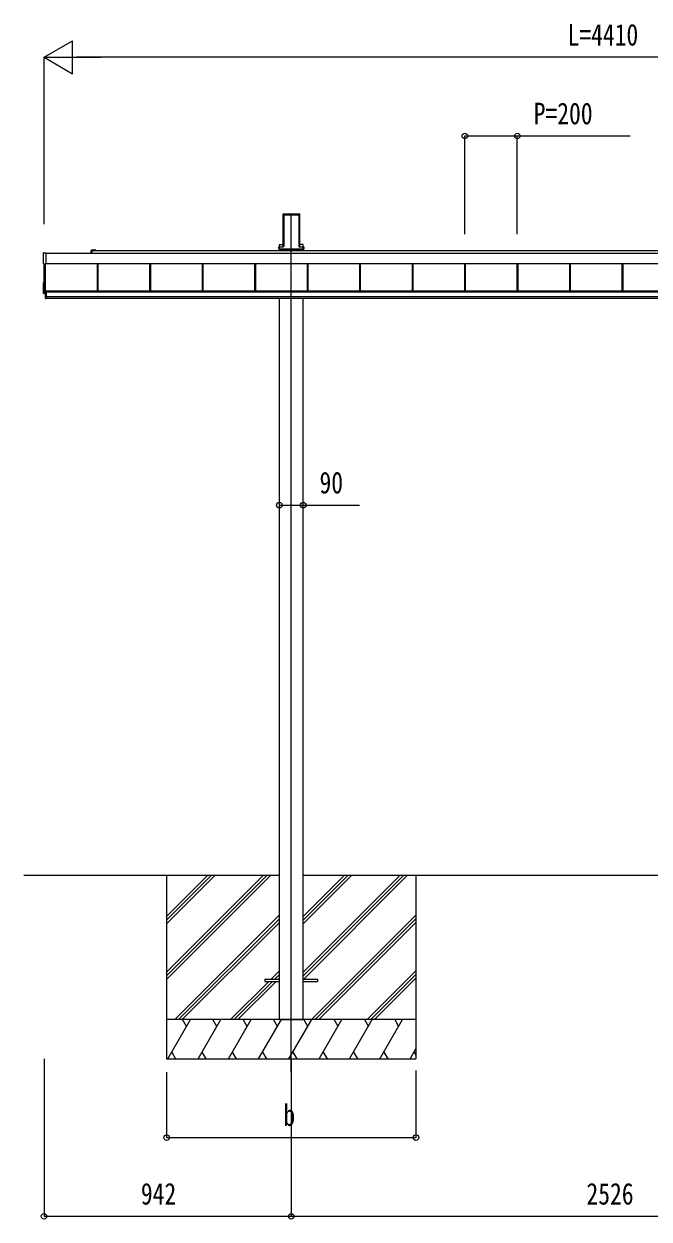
# Model space of a CAD drawing. Units: millimetres, scale not verified. Extents: x -10512 to 10512, y -7425 to 7425.
# Drawn here: x -3006 to -624, y -4773 to -218 of the extents above; entities that cross this region are included whole.
import ezdxf
from ezdxf.enums import TextEntityAlignment as Align

# ---------------------------------------------------------------- set-up
doc = ezdxf.new("R2010")
doc.units = ezdxf.units.MM
doc.header["$LTSCALE"] = 30
for name, color, linetype in [('0-3_YKK_12', 2, 'Continuous'), ('0-4_YKK_A1', 4, 'Continuous'), ('0-5_YKK_D', 6, 'Continuous')]:
    doc.layers.add(name, color=color, linetype=linetype)
doc.styles.add('ＭＳ ゴシック', font='')
doc.styles.get('ＭＳ ゴシック').set_extended_font_data('MS Gothic')

msp = doc.modelspace()

# ---------------------------------------------------------------- linework, layer by layer
at = {"layer": '0-3_YKK_12'}
msp.add_line((-1987.59, -4212.5), (-1987.59, -942.28), dxfattribs=at)
at = {"layer": '0-4_YKK_A1'}
for p, q in [((-2018.84, -947.63), (-2018.84, -1064.3)), ((-2018.48, -941.78), (-2018.83, -947.28)), ((-2018.04, -942.25), (-2018.48, -941.78)), ((-2017.98, -941.31), (-2015.94, -941.31)), ((-2017.98, -941.31), (-2017.54, -941.78)), ((-2017.96, -1058.25), (-2017.96, -943.13)), ((-2017.47, -942.8), (-2017.47, -1057.93)), ((-2015.63, -941.64), (-2015.94, -941.31)), ((-2015.63, -941.64), (-1959.55, -941.64)), ((-2015.09, -944.78), (-1960.09, -944.78)), ((-2015.09, -1066.14), (-2015.09, -944.78)), ((-1959.55, -941.64), (-1959.24, -941.31)), ((-1959.24, -941.31), (-1957.2, -941.31)), ((-1957.72, -1057.93), (-1957.72, -942.8)), ((-1957.64, -941.78), (-1957.2, -941.31)), ((-1957.22, -943.13), (-1957.22, -1058.25)), ((-1956.7, -941.78), (-1957.14, -942.25)), ((-1956.7, -941.78), (-1956.36, -947.28)), ((-1956.34, -947.63), (-1956.34, -1064.3)), ((-2931.09, -1131.64), (-2931.09, -1090.62)), ((-2923.09, -1091.2), (1473.91, -1091.2)), ((-2750.09, -1091.2), (-2750.09, -1081.23)), ((-2747.59, -1078.73), (-2740.05, -1078.73)), ((-2747.59, -1081.23), (1284.66, -1081.23)), ((-2747.59, -1081.53), (-2747.59, -1091.2)), ((-2733.84, -1081.23), (-2747.29, -1081.23)), ((-2739.13, -1078.73), (-2733.84, -1078.73)), ((-2035.46, -1075.05), (-2035.46, -1075.55)), ((-2035.46, -1075.55), (-2035, -1075.55)), ((-2035, -1075.05), (-2035, -1068.17)), ((-2033, -1075.05), (-2035, -1075.05)), ((-2033, -1075.55), (-2035, -1075.55)), ((-2034.99, -1075.05), (-2034.99, -1075.55)), ((-2034.96, -1067.2), (-2019.95, -1067.2)), ((-2033, -1068.26), (-2033, -1075.05)), ((-2019.43, -1068.26), (-2033, -1068.26)), ((-2033, -1075.05), (-1942.18, -1075.05)), ((-2033, -1075.05), (-2033, -1075.55)), ((-2033, -1075.55), (-1942.18, -1075.55)), ((-2032.79, -1057.87), (-2018.84, -1057.87)), ((-2032.79, -1067.2), (-2032.79, -1057.87)), ((-2032.79, -1081.23), (-2032.79, -1075.55)), ((-2032.59, -1075.55), (-2032.59, -1081.23)), ((-2031.59, -1075.21), (-1943.59, -1075.21)), ((-2018.86, -1064.66), (-2018.95, -1066.27)), ((-2018.43, -1066.82), (-2018.05, -1060.73)), ((-2017.56, -1060.76), (-2017.93, -1066.85)), ((-1957.25, -1066.85), (-1957.63, -1060.76)), ((-1957.13, -1060.73), (-1956.75, -1066.82)), ((-1942.39, -1057.87), (-1956.34, -1057.87)), ((-1956.33, -1064.66), (-1956.23, -1066.27)), ((-1955.76, -1067.76), (-1942.18, -1067.76)), ((-1942.18, -1068.26), (-1955.76, -1068.26)), ((-1955.23, -1067.2), (-1940.22, -1067.2)), ((-1942.59, -1075.55), (-1942.59, -1081.23)), ((-1942.39, -1067.2), (-1942.39, -1057.87)), ((-1942.39, -1081.23), (-1942.39, -1075.55)), ((-1942.18, -1067.76), (-1942.18, -1068.26)), ((-1942.18, -1075.05), (-1942.18, -1068.26)), ((-1940.19, -1075.05), (-1942.18, -1075.05)), ((-1942.18, -1075.05), (-1942.18, -1075.55)), ((-1940.19, -1075.55), (-1942.18, -1075.55)), ((-1940.19, -1068.17), (-1940.19, -1075.05)), ((-1940.19, -1075.05), (-1940.19, -1075.55)), ((-1939.72, -1075.55), (-1940.19, -1075.55)), ((-1939.72, -1075.05), (-1939.72, -1075.55)), ((-2923.09, -1132.91), (-2930.62, -1132.45)), ((-2929.59, -1244.44), (-2929.59, -1132.51)), ((-2924.59, -1262.47), (-2924.59, -1132.82)), ((-2923.09, -1131.14), (1473.91, -1131.14)), ((-2923.09, -1131.38), (1473.91, -1131.38)), ((-2923.09, -1132.41), (-2923.09, -1132.91)), ((-2726.09, -1235.2), (-2726.09, -1131.38)), ((-2725.69, -1235.2), (-2725.69, -1131.38)), ((-2723.09, -1235.2), (-2723.09, -1131.38)), ((-2526.09, -1235.2), (-2526.09, -1131.38)), ((-2523.49, -1235.2), (-2523.49, -1131.38)), ((-2523.09, -1235.2), (-2523.09, -1131.38)), ((-2326.09, -1235.2), (-2326.09, -1131.38)), ((-2323.49, -1235.2), (-2323.49, -1131.38)), ((-2323.09, -1235.2), (-2323.09, -1131.38)), ((-2126.09, -1235.2), (-2126.09, -1131.38)), ((-2123.49, -1235.2), (-2123.49, -1131.38)), ((-2123.09, -1235.2), (-2123.09, -1131.38)), ((-1926.09, -1235.2), (-1926.09, -1131.38)), ((-1923.49, -1235.2), (-1923.49, -1131.38)), ((-1923.09, -1235.2), (-1923.09, -1131.38)), ((-1726.09, -1235.2), (-1726.09, -1131.38)), ((-1723.49, -1235.2), (-1723.49, -1131.38)), ((-1723.09, -1235.2), (-1723.09, -1131.38)), ((-1526.09, -1235.2), (-1526.09, -1131.38)), ((-1523.49, -1235.2), (-1523.49, -1131.38)), ((-1523.09, -1235.2), (-1523.09, -1131.38)), ((-1326.09, -1235.2), (-1326.09, -1131.38)), ((-1323.49, -1235.2), (-1323.49, -1131.38)), ((-1323.09, -1235.2), (-1323.09, -1131.38)), ((-1126.09, -1235.2), (-1126.09, -1131.38)), ((-1123.49, -1235.2), (-1123.49, -1131.38)), ((-1123.09, -1235.2), (-1123.09, -1131.38)), ((-926.09, -1235.2), (-926.09, -1131.38)), ((-923.49, -1235.2), (-923.49, -1131.38)), ((-923.09, -1235.2), (-923.09, -1131.38)), ((-726.09, -1235.2), (-726.09, -1131.38)), ((-723.49, -1235.2), (-723.49, -1131.38)), ((-723.09, -1235.2), (-723.09, -1131.38)), ((-2931.09, -1244.82), (-2931.09, -1203.79)), ((-2930.62, -1203.3), (-2929.59, -1203.23)), ((-2924.59, -1245.99), (-2930.62, -1245.62)), ((-2929.59, -1244.44), (-2924.59, -1244.44)), ((-2924.59, -1234.94), (-2921.09, -1234.94)), ((-2921.09, -1257.38), (-2924.59, -1257.38)), ((-2924.59, -1263.99), (-2921.09, -1263.99)), ((-2921.09, -1235.2), (1471.91, -1235.2)), ((-2921.09, -1237.21), (1471.91, -1237.21)), ((-2921.09, -1239.01), (1471.91, -1239.01)), ((-2921.09, -1239.01), (1471.91, -1239.01)), ((-2921.09, -1255.98), (1471.91, -1255.98)), ((-2921.09, -1262.47), (1471.91, -1262.47)), ((-2032.79, -4012.5), (-2032.79, -1262.47)), ((-1942.39, -4012.5), (-1942.39, -1262.47)), ((-3006.36, -3462.5), (-2032.79, -3462.5)), ((-2462.45, -3462.5), (-2462.45, -4162.5)), ((-2462.45, -3831.68), (-2093.27, -3462.5)), ((-2462.45, -3845.82), (-2079.13, -3462.5)), ((-2462.45, -3859.96), (-2064.99, -3462.5)), ((-2462.45, -3647.83), (-2277.12, -3462.5)), ((-2462.45, -3633.69), (-2291.26, -3462.5)), ((-2462.45, -3619.55), (-2305.4, -3462.5)), ((-1942.39, -3462.5), (493.21, -3462.5)), ((-1942.39, -3832.12), (-1572.77, -3462.5)), ((-1942.39, -3846.26), (-1558.63, -3462.5)), ((-1942.25, -3648.13), (-1756.62, -3462.5)), ((-1942.25, -3633.99), (-1770.76, -3462.5)), ((-1942.25, -3619.85), (-1784.9, -3462.5)), ((-1939.99, -3858), (-1544.49, -3462.5)), ((-1512.45, -3462.5), (-1512.45, -4162.5)), ((-2431.14, -4012.5), (-2032.65, -3614.01)), ((-2417, -4012.5), (-2032.65, -3628.15)), ((-2402.86, -4012.5), (-2032.65, -3642.29)), ((-1910.64, -4012.5), (-1512.45, -3614.31)), ((-1896.5, -4012.5), (-1512.45, -3628.45)), ((-1882.36, -4012.5), (-1512.45, -3642.59)), ((-2064.51, -3858), (-2032.79, -3826.28)), ((-1698.51, -4012.5), (-1512.45, -3826.44)), ((-2219.01, -4012.5), (-2073.51, -3867)), ((-2204.87, -4012.5), (-2059.37, -3867)), ((-2190.72, -4012.5), (-2045.22, -3867)), ((-2087.65, -3858), (-2087.65, -3867)), ((-2087.65, -3858), (-2032.65, -3858)), ((-2087.65, -3867), (-2032.65, -3867)), ((-2050.37, -3858), (-2032.79, -3840.43)), ((-2036.22, -3858), (-2032.79, -3854.57)), ((-1942.39, -3858), (-1887.65, -3858)), ((-1942.39, -3867), (-1887.65, -3867)), ((-1887.65, -3858), (-1887.65, -3867)), ((-1684.37, -4012.5), (-1512.45, -3840.58)), ((-1670.22, -4012.5), (-1512.45, -3854.73)), ((-1512.45, -4012.5), (-2462.45, -4012.5)), ((-2458.17, -4162.5), (-2371.57, -4012.5)), ((-2386.57, -4038.48), (-2401.57, -4012.5)), ((-2342.7, -4162.5), (-2256.1, -4012.5)), ((-2271.1, -4038.48), (-2286.1, -4012.5)), ((-2227.23, -4162.5), (-2140.63, -4012.5)), ((-2155.63, -4038.48), (-2170.63, -4012.5)), ((-2111.76, -4162.5), (-2025.16, -4012.5)), ((-2040.16, -4038.48), (-2055.16, -4012.5)), ((-2032.79, -4012.5), (-1942.39, -4012.5)), ((-1996.29, -4162.5), (-1909.69, -4012.5)), ((-1924.69, -4038.48), (-1939.69, -4012.5)), ((-1880.82, -4162.5), (-1794.22, -4012.5)), ((-1809.22, -4038.48), (-1824.22, -4012.5)), ((-1765.35, -4162.5), (-1678.75, -4012.5)), ((-1708.75, -4012.5), (-1693.75, -4038.48)), ((-1649.88, -4162.5), (-1563.28, -4012.5)), ((-1593.28, -4012.5), (-1578.28, -4038.48)), ((-2443.18, -4136.52), (-2428.18, -4162.5)), ((-2327.71, -4136.52), (-2312.71, -4162.5)), ((-2212.24, -4136.52), (-2197.24, -4162.5)), ((-2096.76, -4136.52), (-2081.76, -4162.5)), ((-1981.29, -4136.52), (-1966.3, -4162.5)), ((-1865.82, -4136.52), (-1850.83, -4162.5)), ((-1750.35, -4136.52), (-1735.36, -4162.5)), ((-1634.89, -4136.52), (-1619.89, -4162.5)), ((-1534.41, -4162.5), (-1512.45, -4124.46)), ((-1519.42, -4136.52), (-1512.45, -4148.58)), ((-2462.45, -4162.5), (-1512.45, -4162.5))]:
    msp.add_line(p, q, dxfattribs=at)
for points in [[(-2930.62, -1090.12), (-2923.09, -1089.66), (-2923.09, -1090.16), (-2923.09, -1132.41)], [(-2035.46, -1067.7), (-2035.46, -1075.05), (-2035, -1075.05)], [(-2033, -1068.26), (-2033, -1067.76), (-2019.43, -1067.76)], [(-1939.72, -1067.7), (-1939.72, -1075.05), (-1940.19, -1075.05)], [(-2924.59, -1234.94), (-2924.59, -1257.38), (-2924.59, -1263.99)], [(-2921.59, -1234.94), (-2921.59, -1257.38), (-2921.59, -1263.99)], [(-2921.09, -1234.94), (-2921.09, -1257.38), (-2921.09, -1263.99)]]:
    msp.add_lwpolyline(points, dxfattribs=at)
for centre, radius, start, end in [((-2930.6, -1090.62), 0.497, 93.16944, 179.94772), ((-2747.59, -1081.23), 2.5, 90, 180), ((-2747.29, -1081.53), 0.3, 90, 180), ((-2740.05, -1078.93), 0.2, 23.57818, 90), ((-2739.59, -1078.73), 0.3, 203.57818, 336.42182), ((-2739.13, -1078.93), 0.2, 90, 156.42182), ((-2733.84, -1079.98), 1.25, 270, 90), ((-2034.5, -1068.17), 0.501, 90.24971, 179.75029), ((-1940.69, -1068.17), 0.501, 0.24971, 89.75029), ((-2930.22, -1131.67), 0.873, 177.74142, 242.53793), ((-2930.6, -1203.79), 0.497, 93.16944, 179.94772), ((-2930.22, -1244.85), 0.873, 177.74142, 242.53793)]:
    msp.add_arc(centre, radius, start, end, dxfattribs=at)
for centre, major_axis, ratio, start_param, end_param in [((-2018.8, -947.28), (0.031, 0.5), 0.061627, 1.5746234, 2.3600215), ((-2017.98, -941.81), (0.346, -0.364), 0.996462, 2.3838095, 3.8892836), ((-2018.27, -945.28), (0.22, 3.04), 0.070684, 5.5043854, 6.2286971), ((-2017.77, -945.31), (0.22, 3.54), 0.060877, 5.5025319, 6.2268436), ((-1957.41, -945.31), (-0.22, 3.54), 0.060877, 0.0563417, 0.7806534), ((-1956.92, -945.28), (-0.22, 3.04), 0.070684, 0.0544883, 0.7787999), ((-1957.2, -941.81), (-0.346, -0.364), 0.996462, 2.3939017, 3.8993758), ((-1956.39, -947.28), (-0.031, 0.5), 0.061627, 3.9231638, 4.7085619), ((-2034.96, -1067.71), (0.355, -0.355), 0.99628, 2.358058, 3.9251274), ((-2033, -1068.16), (2, 0), 0.045872, 3.2026792, 4.712389), ((-2033, -1067.66), (1.5, 0), 0.061163, 3.2026792, 4.712389), ((-2019.95, -1066.2), (0.691, -0.728), 0.996462, 5.5254021, 7.0308762), ((-2019.43, -1066.75), (-0.693, 0.73), 0.992955, 2.3838095, 3.8892836), ((-2019.43, -1066.75), (1.04, -1.09), 0.996462, 5.5254021, 7.0308762), ((-2018.89, -1064.66), (0.031, 0.5), 0.061627, 4.716216, 5.5016142), ((-2018.27, -1060.73), (0.22, 3.5), 0.061627, 4.716216, 5.5016142), ((-2017.77, -1060.76), (0.22, 4), 0.053972, 4.7153191, 5.5007173), ((-1957.41, -1060.76), (-0.22, 4), 0.053972, 0.782468, 1.5678662), ((-1955.75, -1066.75), (-1.04, -1.09), 0.996462, 5.5354944, 7.0409685), ((-1956.91, -1060.73), (-0.22, 3.5), 0.061627, 0.7815711, 1.5669693), ((-1955.75, -1066.75), (0.693, 0.73), 0.992955, 2.3939017, 3.8993758), ((-1956.3, -1064.66), (-0.031, 0.5), 0.061627, 0.7815711, 1.5669693), ((-1955.23, -1066.2), (-0.691, -0.728), 0.996462, 5.5354944, 7.0409685), ((-1942.18, -1067.66), (1.5, 0), 0.061163, 4.712389, 6.2220988), ((-1942.18, -1068.16), (2, 0), 0.045872, 4.712389, 6.2220988), ((-1940.22, -1067.71), (-0.355, -0.355), 0.99628, 2.358058, 3.9251274)]:
    msp.add_ellipse(centre, major_axis=major_axis, ratio=ratio, start_param=start_param, end_param=end_param, dxfattribs=at)
at = {"layer": '0-5_YKK_D'}
for p, q in [((-2929.59, -344.75), (-2821.34, -282.25)), ((-2821.34, -407.25), (-2821.34, -282.25)), ((-2929.59, -981.23), (-2929.59, -343.75)), ((-2929.59, -344.75), (-2821.34, -407.25)), ((-2929.59, -344.75), (-2713.09, -344.75)), ((1355.41, -344.75), (-2804.59, -344.75)), ((-1326.09, -1018.74), (-1326.09, -643.75)), ((-1126.09, -1018.74), (-1126.09, -643.75)), ((-2929.59, -4162.5), (-2929.59, -4763.5)), ((-1987.59, -4163.5), (-1987.59, -4763.5)), ((-1987.59, -4163.5), (-1987.59, -4763.5)), ((-2462.45, -4212.52), (-2462.45, -4463.5)), ((-1512.45, -4206.96), (-1512.45, -4463.5)), ((-2462.45, -4462.5), (-1512.45, -4462.5)), ((-2929.59, -4762.5), (-1987.59, -4762.5)), ((-1987.59, -4762.5), (538.41, -4762.5))]:
    msp.add_line(p, q, dxfattribs=at)
for points in [[(-1326.09, -644.75), (-1126.09, -644.75), (-695.59, -644.75)], [(-2032.79, -2051.87), (-1942.39, -2051.87), (-1727.89, -2051.87)]]:
    msp.add_lwpolyline(points, dxfattribs=at)
for centre in [(-1326.09, -644.75), (-1126.09, -644.75), (-2032.79, -2051.87), (-1942.39, -2051.87), (-2462.45, -4462.5), (-1512.45, -4462.5), (-2929.59, -4762.5), (-1987.59, -4762.5), (-1987.59, -4762.5)]:
    msp.add_circle(centre, 10.62, dxfattribs=at)

# ---------------------------------------------------------------- texts
at = {"layer": '0-5_YKK_D', "style": 'ＭＳ ゴシック', "width": 0.8}
for s, p in [('L=4410', (-934.59, -324.75)), ('P=200', (-1063.59, -624.75)), ('90', (-1879.89, -2031.87)), ('b', (-2017.45, -4442.5)), ('942', (-2560.59, -4742.5)), ('2526', (-862.59, -4742.5))]:
    msp.add_text(s, height=82.48, dxfattribs=at).set_placement(p, align=Align.BOTTOM_LEFT)

doc.saveas('drawing.dxf')
